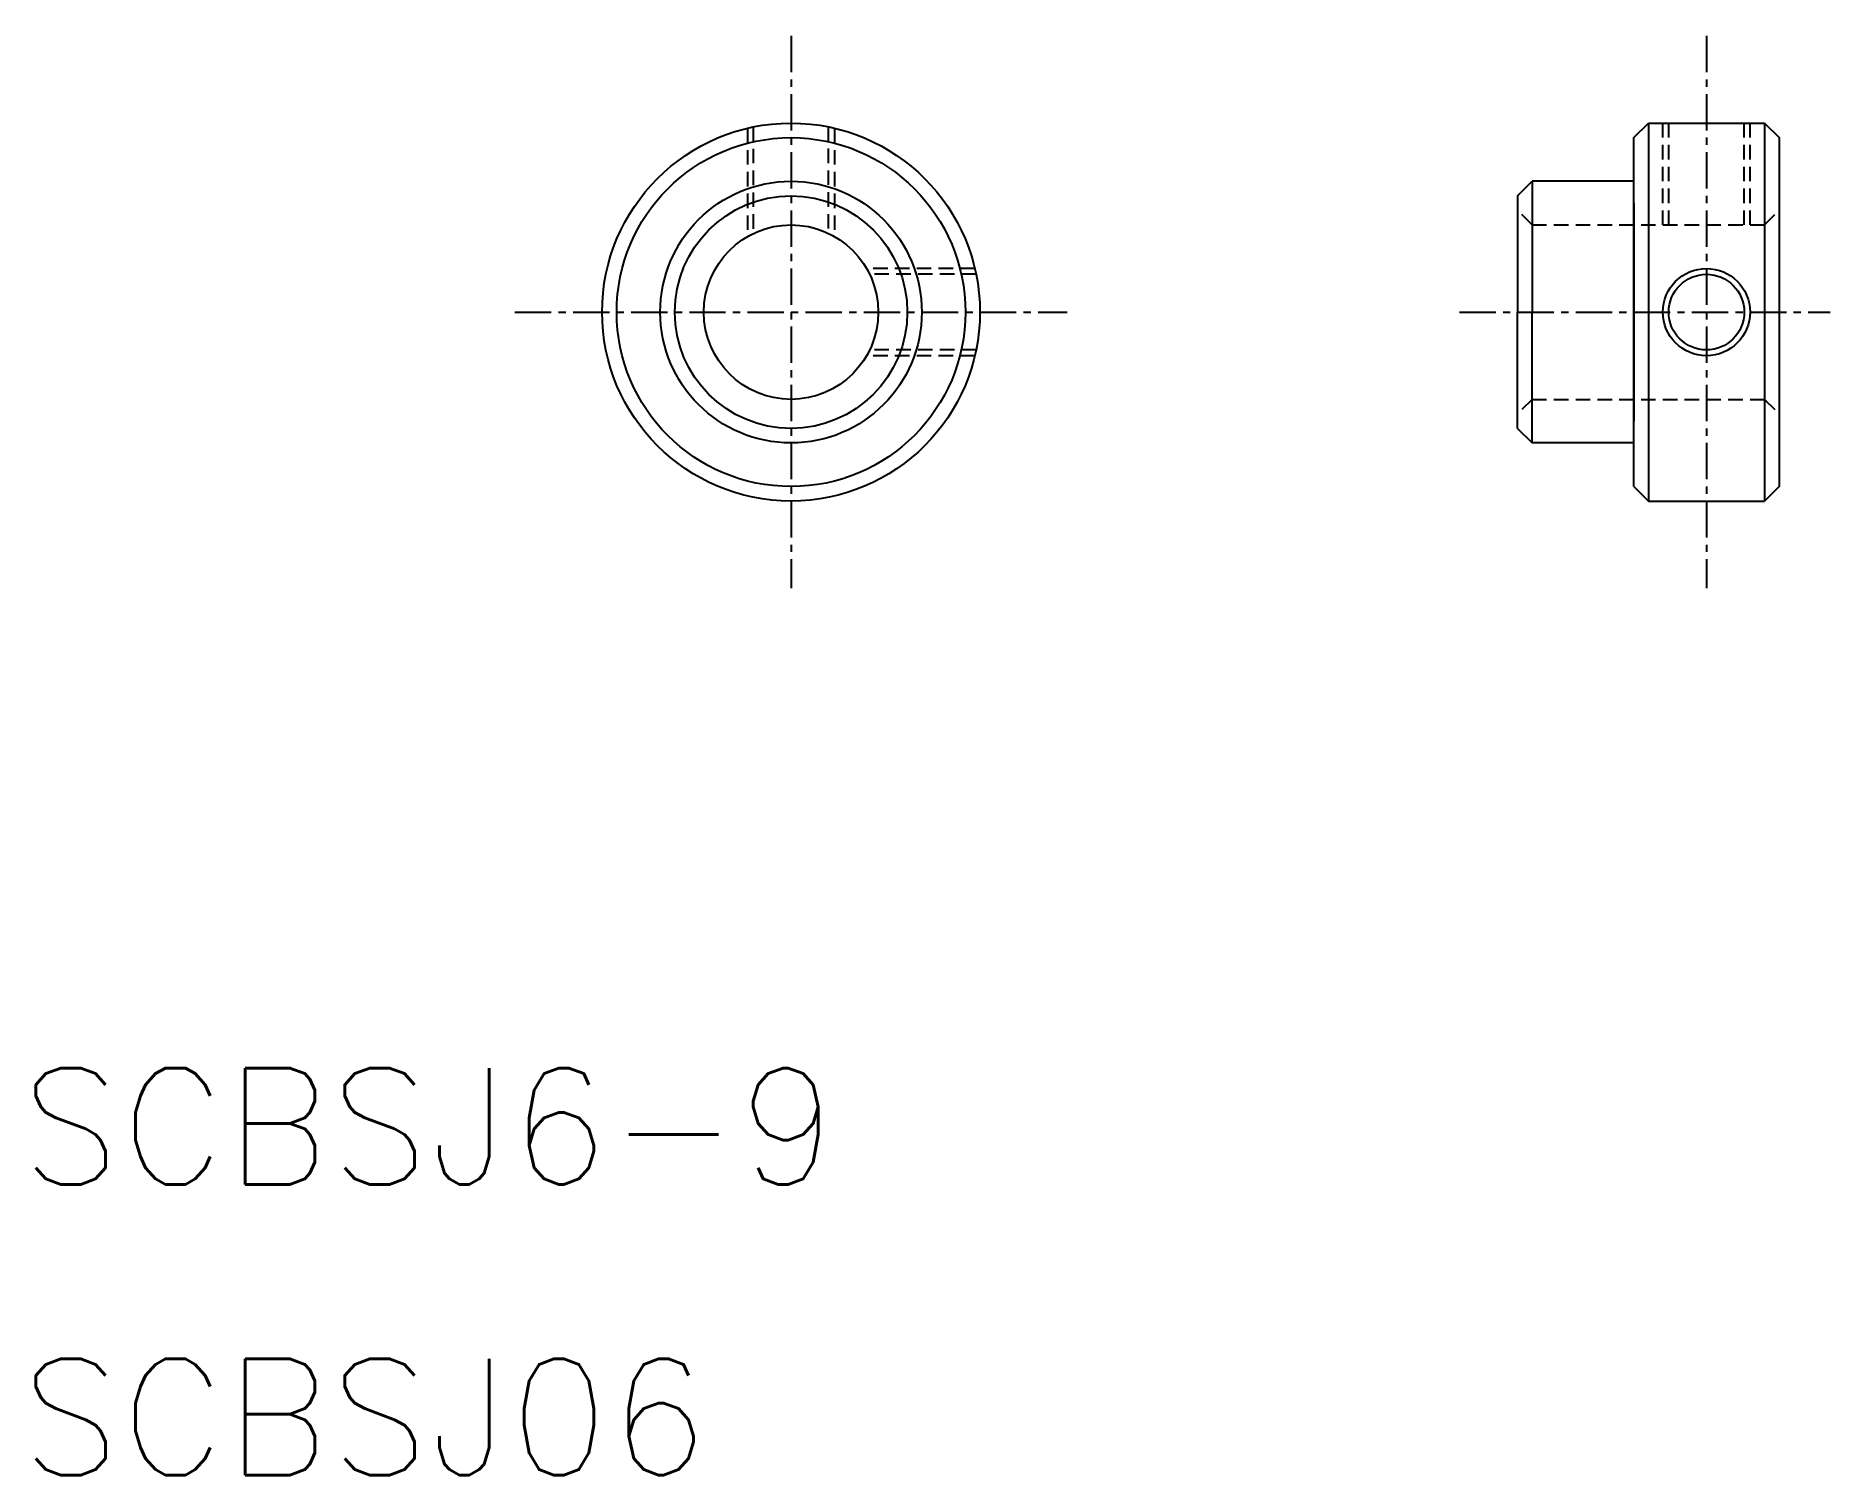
# Model space of a CAD drawing. Extents: x 10.5 to 72.3, y 10 to 59.5.
import ezdxf

# ---------------------------------------------------------------- set-up
doc = ezdxf.new("R2010")
doc.units = 0
doc.linetypes.add('CENTER', pattern=[2, 1.25, -0.25, 0.25, -0.25])
doc.linetypes.add('DASHED', pattern=[0.75, 0.5, -0.25])
doc.layers.get('0').update_dxf_attribs({"linetype": 'CONTINUOUS'})
doc.layers.add('CENTER', color=1, linetype='CENTER')
doc.styles.get("Standard").update_dxf_attribs({"font": 'txt.shx', "bigfont": 'bigfont.shx'})

msp = doc.modelspace()

# ---------------------------------------------------------------- linework, layer by layer
at = {"color": 3, "linetype": 'DASHED'}
for p, q in [((35, 56.325), (35, 52.598)), ((35.2, 56.369), (35.2, 52.704)), ((37.775, 56.374), (37.775, 52.716)), ((38, 56.325), (38, 52.598)), ((66.5, 53), (66.5, 56.5)), ((66.7, 53), (66.7, 56.5)), ((69.3, 53), (69.3, 56.5)), ((69.5, 53), (69.5, 56.5)), ((62, 53), (61.5, 53.5)), ((70, 53), (70.5, 53.5)), ((62, 53), (70, 53)), ((42.825, 51.5), (39.098, 51.5)), ((42.869, 51.3), (39.204, 51.3)), ((42.825, 48.5), (39.098, 48.5)), ((42.869, 48.7), (39.204, 48.7)), ((62, 47), (61.5, 46.5)), ((62, 47), (70, 47)), ((70, 47), (70.5, 46.5))]:
    msp.add_line(p, q, dxfattribs=at)
at = {"color": 7, "linetype": 'CONTINUOUS'}
for p, q in [((65.5, 56), (66, 56.5)), ((66, 56.5), (66, 43.5)), ((66, 56.5), (70, 56.5)), ((70, 56.5), (70, 43.5)), ((70, 56.5), (70.5, 56)), ((65.5, 44), (65.5, 56)), ((70.5, 56), (70.5, 44)), ((61.5, 54), (62, 54.5)), ((62, 54.5), (62, 50)), ((65.5, 54.5), (62, 54.5)), ((61.5, 54), (61.5, 50)), ((65.5, 53.75), (65.5, 46.25)), ((61.5, 46), (61.5, 50)), ((62, 45.5), (62, 50)), ((61.5, 46), (62, 45.5)), ((65.5, 45.5), (62, 45.5)), ((65.5, 44), (66, 43.5)), ((70.5, 44), (70, 43.5)), ((66, 43.5), (70, 43.5))]:
    msp.add_line(p, q, dxfattribs=at)
for centre, radius in [((36.5, 50), 6.5), ((36.5, 50), 6), ((36.5, 50), 4.5), ((36.5, 50), 4), ((36.5, 50), 3), ((68, 50), 1.3)]:
    msp.add_circle(centre, radius, dxfattribs=at)
at = {"color": 3, "linetype": 'CONTINUOUS'}
msp.add_circle((68, 50), 1.5, dxfattribs=at)
at = {"layer": 'CENTER', "color": 1, "linetype": 'CENTER'}
for p, q in [((36.5, 59.5), (36.5, 40.5)), ((68, 59.5), (68, 40.5)), ((27, 50), (46, 50)), ((59.5, 50), (72.255, 50))]:
    msp.add_line(p, q, dxfattribs=at)

# ---------------------------------------------------------------- texts
at = {"color": 7, "linetype": 'CONTINUOUS'}
for s, p in [('SCBSJ6-9', (10, 20)), ('SCBSJ06', (10, 10))]:
    msp.add_text(s, height=4, dxfattribs=at).set_placement(p)

doc.saveas('drawing.dxf')
